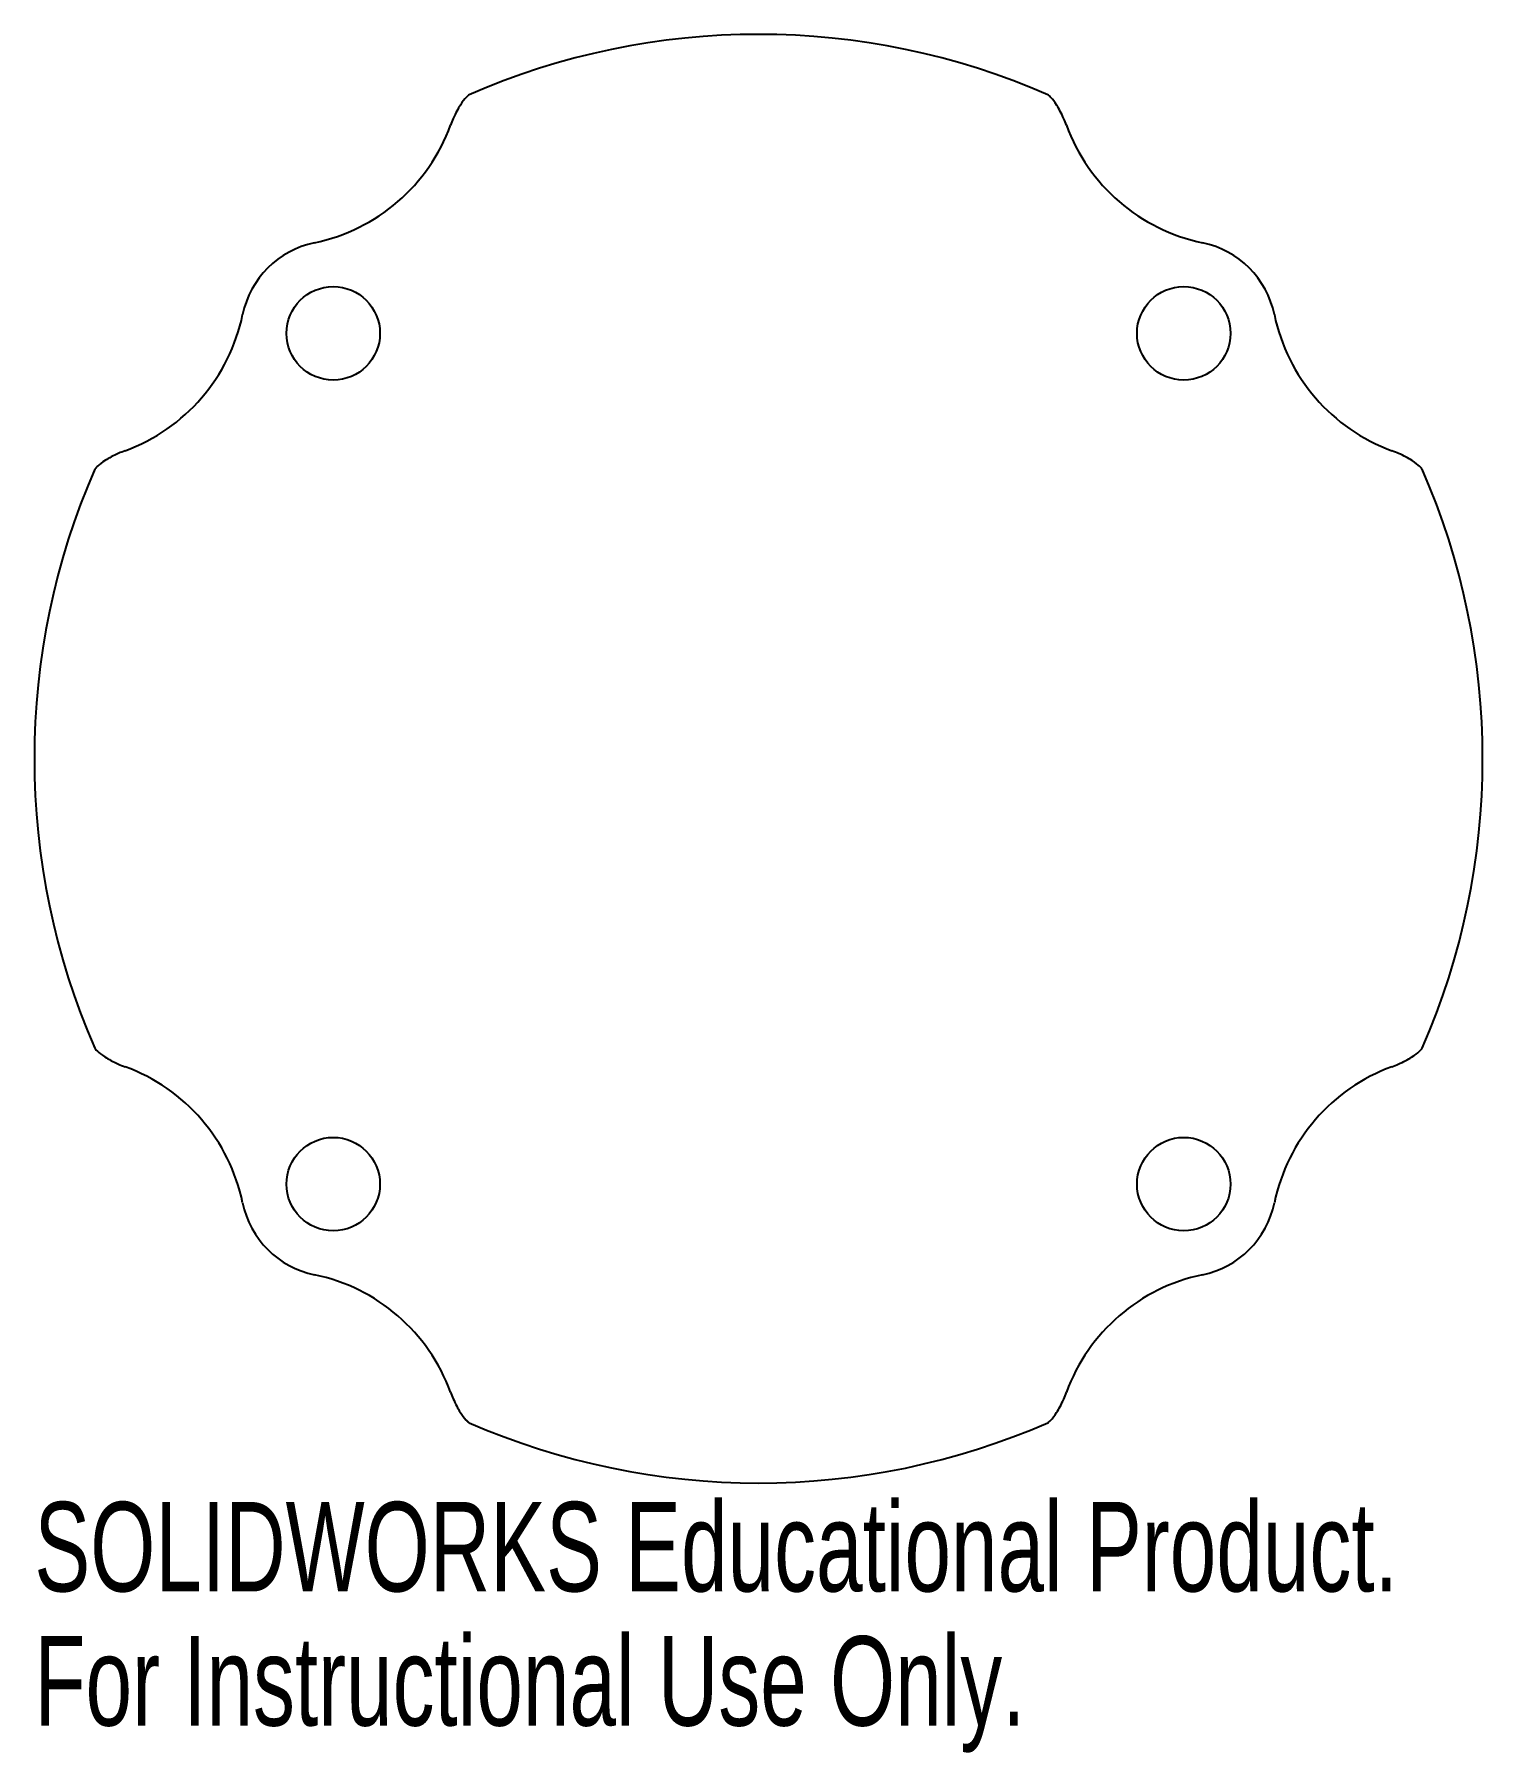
# Model space of a CAD drawing. Header units: millimetres. Extents: x -39.1 to 39.1, y -53.7 to 39.1.
import ezdxf

# ---------------------------------------------------------------- set-up
doc = ezdxf.new("R2010")
doc.units = ezdxf.units.MM
doc.styles.add('SLDTEXTSTYLE0', font='TXT', dxfattribs={"width": 0.7})

msp = doc.modelspace()

# ---------------------------------------------------------------- linework, layer by layer
at = {"color": 7, "linetype": 'Continuous', "lineweight": 25}
for centre in [(-22.981, 22.981), (22.981, 22.981), (-22.981, -22.981), (22.981, -22.981)]:
    msp.add_circle(centre, 2.525, dxfattribs=at)
for centre, radius, start, end in [((0, 0), 39.132, 66.4491, 113.54894), ((-26.027, 37.668), 10, 281.71788, 339.86068), ((26.027, 37.668), 10, 200.13778, 258.2819), ((-22.981, 22.981), 5, 101.71788, 168.2819), ((22.981, 22.981), 5, 11.71788, 78.2819), ((-37.668, 26.027), 10, 290.13778, 348.2819), ((37.668, 26.027), 10, 191.71788, 249.86068), ((0, 0), 39.132, 156.4491, 203.54894), ((0, 0), 39.132, 336.4491, 23.54894), ((-37.668, -26.027), 10, 11.71788, 69.86068), ((37.668, -26.027), 10, 110.13778, 168.2819), ((-22.981, -22.981), 5, 191.71788, 258.2819), ((22.981, -22.981), 5, 281.71788, 348.2819), ((-26.027, -37.668), 10, 20.13778, 78.2819), ((26.027, -37.668), 10, 101.71788, 159.86068), ((0, 0), 39.132, 246.4491, 293.54894)]:
    msp.add_arc(centre, radius, start, end, dxfattribs=at)
for points, knots in [([(-15.635, 35.873), (-15.656, 35.858), (-15.687, 35.834), (-15.824, 35.708), (-16.102, 35.368), (-16.415, 34.792), (-16.59, 34.358), (-16.639, 34.225)], [0, 0, 0, 0, 0.1022759, 0.2045519, 0.4091038, 0.6136556, 0.6918412, 0.6918412, 0.6918412, 0.6918412]), ([(16.639, 34.226), (16.593, 34.35), (16.423, 34.774), (16.111, 35.353), (15.847, 35.682), (15.694, 35.828), (15.66, 35.856), (15.636, 35.873)], [0.3265675, 0.3265675, 0.3265675, 0.3265675, 0.4002839, 0.6001893, 0.8000946, 0.9000473, 1, 1, 1, 1]), ([(-34.226, 16.639), (-34.35, 16.593), (-34.774, 16.423), (-35.353, 16.111), (-35.682, 15.847), (-35.828, 15.694), (-35.856, 15.66), (-35.873, 15.636)], [0.3265675, 0.3265675, 0.3265675, 0.3265675, 0.4002839, 0.6001893, 0.8000946, 0.9000473, 1, 1, 1, 1]), ([(35.873, 15.635), (35.858, 15.656), (35.834, 15.687), (35.708, 15.824), (35.368, 16.102), (34.792, 16.415), (34.358, 16.59), (34.225, 16.639)], [0, 0, 0, 0, 0.1022759, 0.2045519, 0.4091038, 0.6136556, 0.6918412, 0.6918412, 0.6918412, 0.6918412]), ([(-35.873, -15.635), (-35.858, -15.656), (-35.834, -15.687), (-35.708, -15.824), (-35.368, -16.102), (-34.792, -16.415), (-34.358, -16.59), (-34.225, -16.639)], [0, 0, 0, 0, 0.1022759, 0.2045519, 0.4091038, 0.6136556, 0.6918412, 0.6918412, 0.6918412, 0.6918412]), ([(34.226, -16.639), (34.35, -16.593), (34.774, -16.423), (35.353, -16.111), (35.682, -15.847), (35.828, -15.694), (35.856, -15.66), (35.873, -15.636)], [0.3265675, 0.3265675, 0.3265675, 0.3265675, 0.4002839, 0.6001893, 0.8000946, 0.9000473, 1, 1, 1, 1]), ([(-16.639, -34.226), (-16.593, -34.35), (-16.423, -34.774), (-16.111, -35.353), (-15.847, -35.682), (-15.694, -35.828), (-15.66, -35.856), (-15.636, -35.873)], [0.3265675, 0.3265675, 0.3265675, 0.3265675, 0.4002839, 0.6001893, 0.8000946, 0.9000473, 1, 1, 1, 1]), ([(15.635, -35.873), (15.656, -35.858), (15.687, -35.834), (15.824, -35.708), (16.102, -35.368), (16.415, -34.792), (16.59, -34.358), (16.639, -34.225)], [0, 0, 0, 0, 0.1022759, 0.2045519, 0.4091038, 0.6136556, 0.6918412, 0.6918412, 0.6918412, 0.6918412])]:
    msp.add_open_spline(points, degree=3, knots=knots, dxfattribs=at)

# ---------------------------------------------------------------- texts
at = {"color": 7, "linetype": 'Continuous', "char_height": 4.83362, "attachment_point": 1, "style": 'SLDTEXTSTYLE0'}
for s, insert in [('SOLIDWORKS Educational Product.', (-39.132, -40.152)), ('For Instructional Use Only.', (-39.132, -47.402))]:
    msp.add_mtext(s, dxfattribs=dict(at, insert=insert))

doc.saveas('drawing.dxf')
